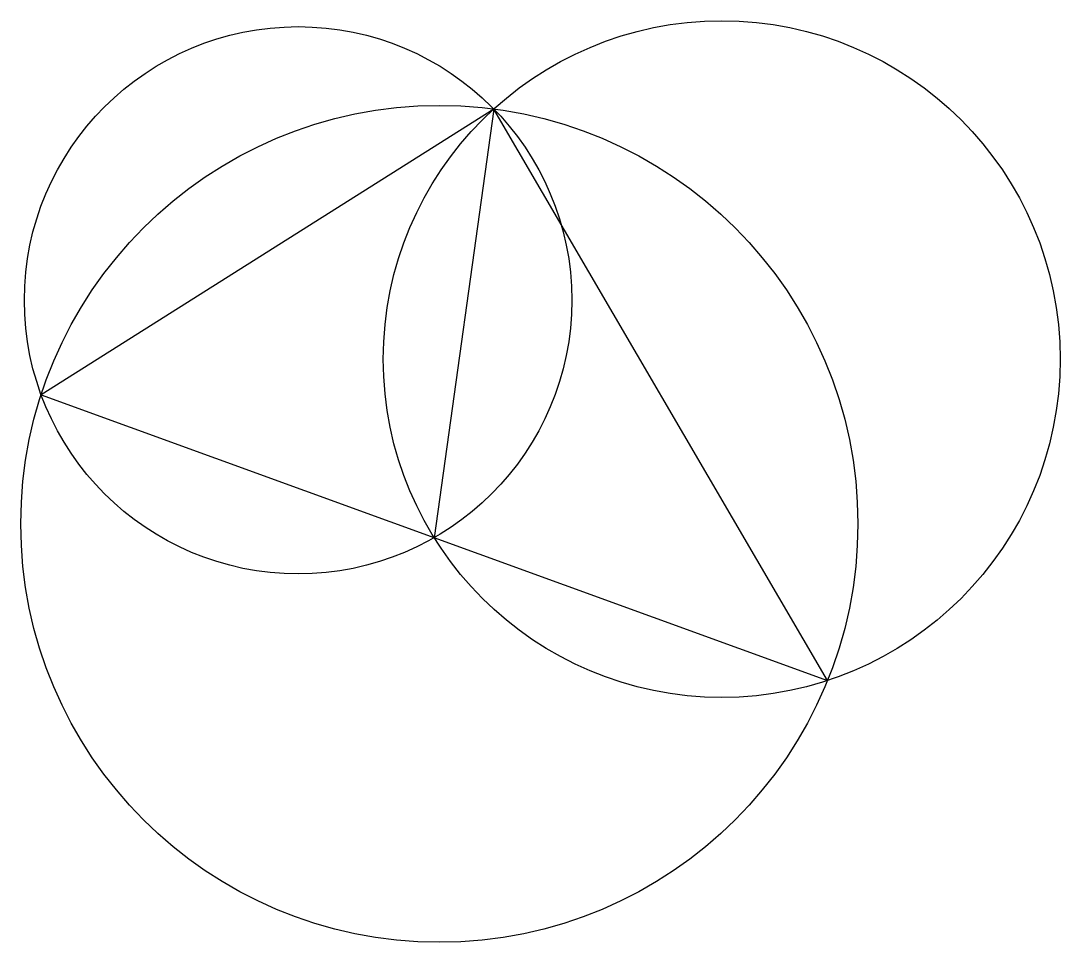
# Model space of a CAD drawing. Header units: millimetres. Extents: x 7.1 to 50.8, y -9 to 29.7.
import ezdxf

# ---------------------------------------------------------------- set-up
doc = ezdxf.new("R2010")
doc.units = ezdxf.units.MM
doc.layers.get('0').update_dxf_attribs({"lineweight": 25, "true_color": 0xffffff})

msp = doc.modelspace()

# ---------------------------------------------------------------- linework, layer by layer
for p, q in [((27, 26), (8, 14)), ((27, 26), (24.5, 8)), ((41, 2), (27, 26)), ((8, 14), (41, 2))]:
    msp.add_line(p, q)
for centre, radius in [((36.567, 15.498), 14.207), ((18.784, 17.968), 11.49), ((24.712, 8.582), 17.568)]:
    msp.add_circle(centre, radius)

doc.saveas('drawing.dxf')
